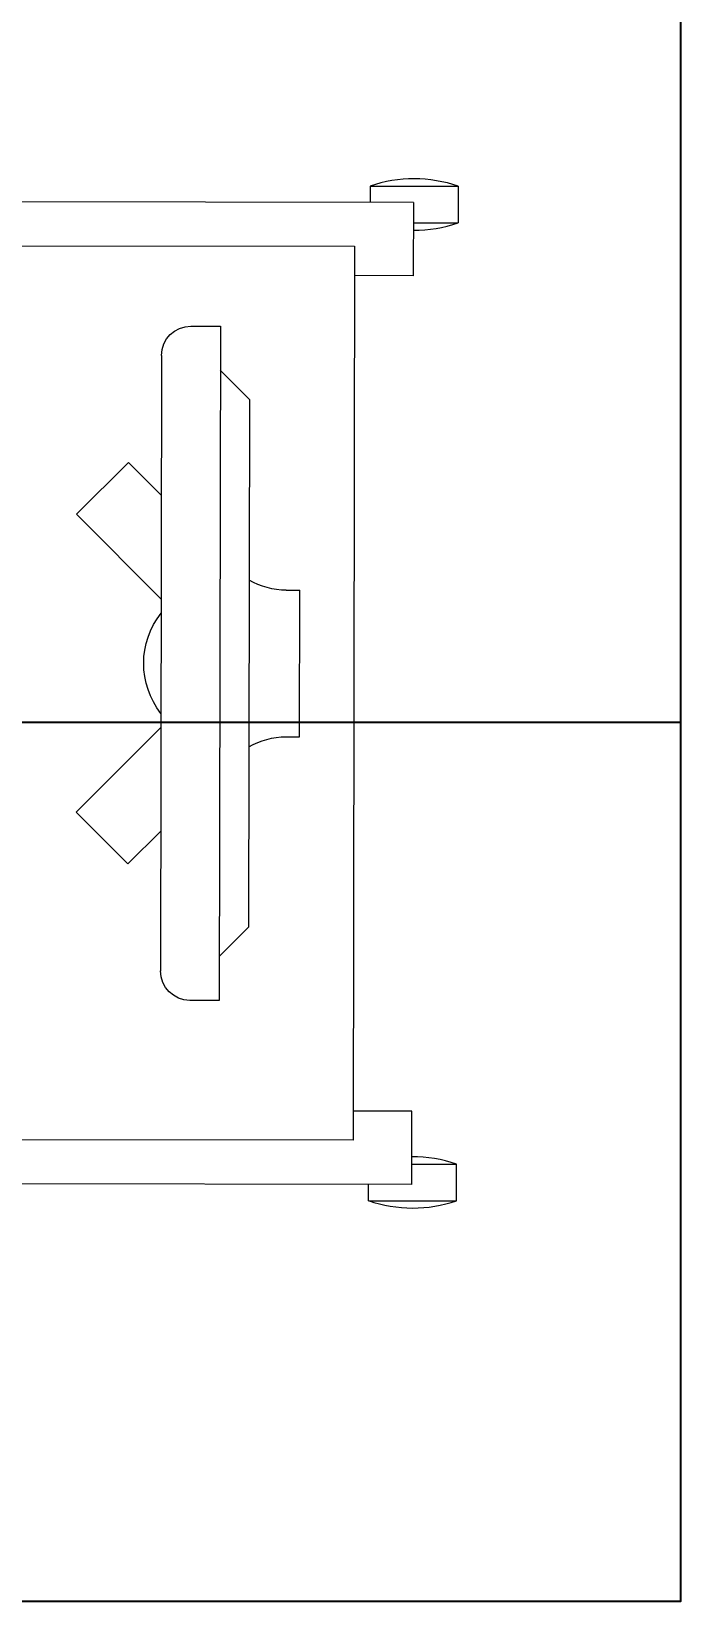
# Model space of a CAD drawing. Extents: x -12260 to 184725, y -29287 to 19916.
# Drawn here: x 38033 to 38476, y -6810 to -5739 of the extents above; entities that cross this region are included whole.
import ezdxf
from ezdxf.enums import TextEntityAlignment as Align

# ---------------------------------------------------------------- set-up
doc = ezdxf.new("R2010")
doc.units = 0
doc.header["$LTSCALE"] = 0.25
doc.linetypes.add('DASHDOT', pattern=[25.4, 12.7, -6.35, 0, -6.35])
doc.layers.add('01-First Floor-FUR$0$FALSE CEILING', color=251, linetype='Continuous')
for name, color, linetype, lineweight in [('01-First Floor-FUR$0$LOADING', 253, 'Continuous', 5), ('01-First Floor-FUR$0$TME-MEDICAL EQUIPMENT', 42, 'Continuous', 13), ('01-First Floor-FUR$0$Walls', 251, 'Continuous', 5), ('E-LITE-CIRC-NUMB', 6, 'Continuous', 25), ('E-LITE-CLNG', 150, 'Continuous', 35), ('E-LITE-CLNG-CNDT', 6, 'DASHDOT', 35), ('E-LITE-CTRL', 6, 'Continuous', 25), ('E-LITE-IDEN', 6, 'Continuous', 25)]:
    doc.layers.add(name, color=color, linetype=linetype, lineweight=lineweight)
doc.styles.add('DC_SIMPLEX', font='SIMPLEX.shx', dxfattribs={"width": 0.7})

# ---------------------------------------------------------------- blocks, each defined once
blk = doc.blocks.new('*U24')
blk.add_lwpolyline([(-300, 300), (-300, -300), (300, -300), (300, 300)], close=True)
blk.add_circle((0, 0), 45)
at = {"layer": 'E-LITE-CIRC-NUMB', "style": 'DC_SIMPLEX', "width": 0.7, "flags": 8}
blk.add_attdef('CIRCUIT', text='', height=200, rotation=0, dxfattribs=at).set_placement((-473.9, 300), align=Align.RIGHT)
at = {"layer": 'E-LITE-CTRL', "style": 'DC_SIMPLEX', "width": 0.7, "flags": 8}
blk.add_attdef('CONTROL', (1118.9, -935), '', height=200, rotation=360, dxfattribs=at)
at = {"layer": 'E-LITE-IDEN', "style": 'DC_SIMPLEX', "width": 0.7, "flags": 8}
blk.add_attdef('TYPE', (460.4, 457.6), '', height=200, rotation=360, dxfattribs=at)
blk = doc.blocks.new('01-First Floor-FUR$0$workstation')
at = {"layer": '01-First Floor-FUR$0$LOADING'}
for p, q in [((2797.3, -990.67, 0), (2797.3, -993.17, 0)), ((2803.3, -990.67, 0), (2797.3, -990.67, 0)), ((2803.3, -990.67, 0), (2803.3, -991.79, 0)), ((2800.35, -991.78, 0), (2858.35, -991.88, 0)), ((2800.35, -991.78, 0), (2800.35, -996.78, 0)), ((2800.35, -993.17, 0), (2797.3, -993.17, 0)), ((2804.25, -1055.79, 0), (2804.35, -994.79, 0)), ((2804.35, -994.79, 0), (2854.35, -994.87, 0)), ((2800.35, -996.78, 0), (2804.35, -996.79, 0)), ((2813.4, -1050.33, 0), (2813.48, -1004.33, 0)), ((2813.48, -1004.33, 0), (2815.48, -1004.34, 0)), ((2817.41, -1048.34, 0), (2817.47, -1006.34, 0)), ((2811.47, -1009.33, 0), (2813.47, -1007.33, 0)), ((2811.41, -1045.33, 0), (2811.47, -1009.33, 0)), ((2808, -1022.32, 0), (2807.98, -1032.32, 0)), ((2808.92, -1022.32, 0), (2808, -1022.32, 0)), ((2808.91, -1032.32, 0), (2807.98, -1032.32, 0)), ((2811.41, -1045.33, 0), (2813.41, -1047.33, 0)), ((2815.4, -1050.34, 0), (2813.4, -1050.33, 0)), ((2800.24, -1058.78, 0), (2800.25, -1053.78, 0)), ((2800.25, -1053.78, 0), (2804.25, -1053.79, 0)), ((2854.25, -1055.87, 0), (2804.25, -1055.79, 0)), ((2797.18, -1059.89, 0), (2797.19, -1057.39, 0)), ((2800.25, -1057.39, 0), (2797.19, -1057.39, 0)), ((2800.24, -1058.78, 0), (2858.24, -1058.88, 0)), ((2803.18, -1059.9, 0), (2803.19, -1058.79, 0)), ((2803.18, -1059.9, 0), (2797.18, -1059.89, 0))]:
    blk.add_line(p, q, dxfattribs=at)
at = {"layer": '01-First Floor-FUR$0$LOADING', "extrusion": (1.65729e-10, -2.0259e-11, -1)}
for p, q in [((2817.46, -1015.89, 0), (2819.7, -1013.65, 0)), ((2823.23, -1017.19, 0), (2819.7, -1013.65, 0)), ((2817.45, -1022.96, 0), (2823.23, -1017.19, 0))]:
    blk.add_line(p, q, dxfattribs=at)
at = {"layer": '01-First Floor-FUR$0$LOADING', "extrusion": (1.65465e-10, -1.79463e-10, -1)}
for p, q in [((2817.43, -1031.72, 0), (2823.2, -1037.5, 0)), ((2823.2, -1037.5, 0), (2819.66, -1041.03, 0)), ((2817.42, -1038.79, 0), (2819.66, -1041.03, 0))]:
    blk.add_line(p, q, dxfattribs=at)
at = {"layer": '01-First Floor-FUR$0$LOADING'}
for centre, start, end in [((2800.28, -999.42, 0), 70.9805, 108.8298), ((2800.31, -984.42, 0), 250.9805, 270.2617), ((2800.17, -1066.14, 0), 89.5485, 108.8298), ((2800.2, -1051.14, 0), 250.9805, 288.8298)]:
    blk.add_arc(centre, 9.25, start, end, dxfattribs=at)
at = {"layer": '01-First Floor-FUR$0$LOADING', "extrusion": (1.03527e-10, -9.97581e-11, -1)}
for centre, major_axis, start_param, end_param in [((2815.47, -1006.34, 0), (1.41, -1.42), 3.926991, 5.497787), ((2808.93, -1017.32, 0), (-3.54, -3.53), -1.314396, -0.785398), ((2813.06, -1027.33, 0), (3.93, -3.94), 4.833569, 6.162005), ((2808.9, -1037.32, 0), (-3.54, -3.53), 2.356194, 2.885192), ((2815.41, -1048.34, 0), (1.41, -1.42), 5.497787, 7.068583)]:
    blk.add_ellipse(centre, major_axis=major_axis, ratio=1, start_param=start_param, end_param=end_param, dxfattribs=at)
blk = doc.blocks.new('01-First Floor-FUR')
at = {"layer": '01-First Floor-FUR$0$FALSE CEILING', "linetype": 'Continuous'}
blk.add_line((34976, -6210), (38476, -6210), dxfattribs=at)
at = {"layer": '01-First Floor-FUR$0$FALSE CEILING'}
blk.add_lwpolyline([(34976, -2810), (38476, -2810), (38476, -6810), (34976, -6810)], close=True, dxfattribs=at)
at = {"layer": '01-First Floor-FUR$0$Walls'}
for p, q in [((38476, -2810), (38476, -6810)), ((38476, -6810), (36056, -6810))]:
    blk.add_line(p, q, dxfattribs=at)
at = {"layer": '01-First Floor-FUR$0$TME-MEDICAL EQUIPMENT', "xscale": 10, "yscale": 10, "zscale": 10, "rotation": 180}
blk.add_blockref('01-First Floor-FUR$0$workstation', (66296.2, -16443.2, -0.1), dxfattribs=at)

msp = doc.modelspace()

# ---------------------------------------------------------------- block references
at = {"layer": 'E-LITE-CLNG'}
ref = msp.add_blockref('*U24', (37676, -5910), dxfattribs=dict(at, xscale=-1))
ref.add_attrib('TYPE', 'LD1', (38069.5, -5605.5), dxfattribs={"layer": 'E-LITE-IDEN', "height": 200, "rotation": 0, "style": 'DC_SIMPLEX', "width": 0.7, "flags": 8})
at = {"layer": 'E-LITE-CLNG-CNDT'}
msp.add_blockref('01-First Floor-FUR', (0, 0), dxfattribs=at)

doc.saveas('drawing.dxf')
